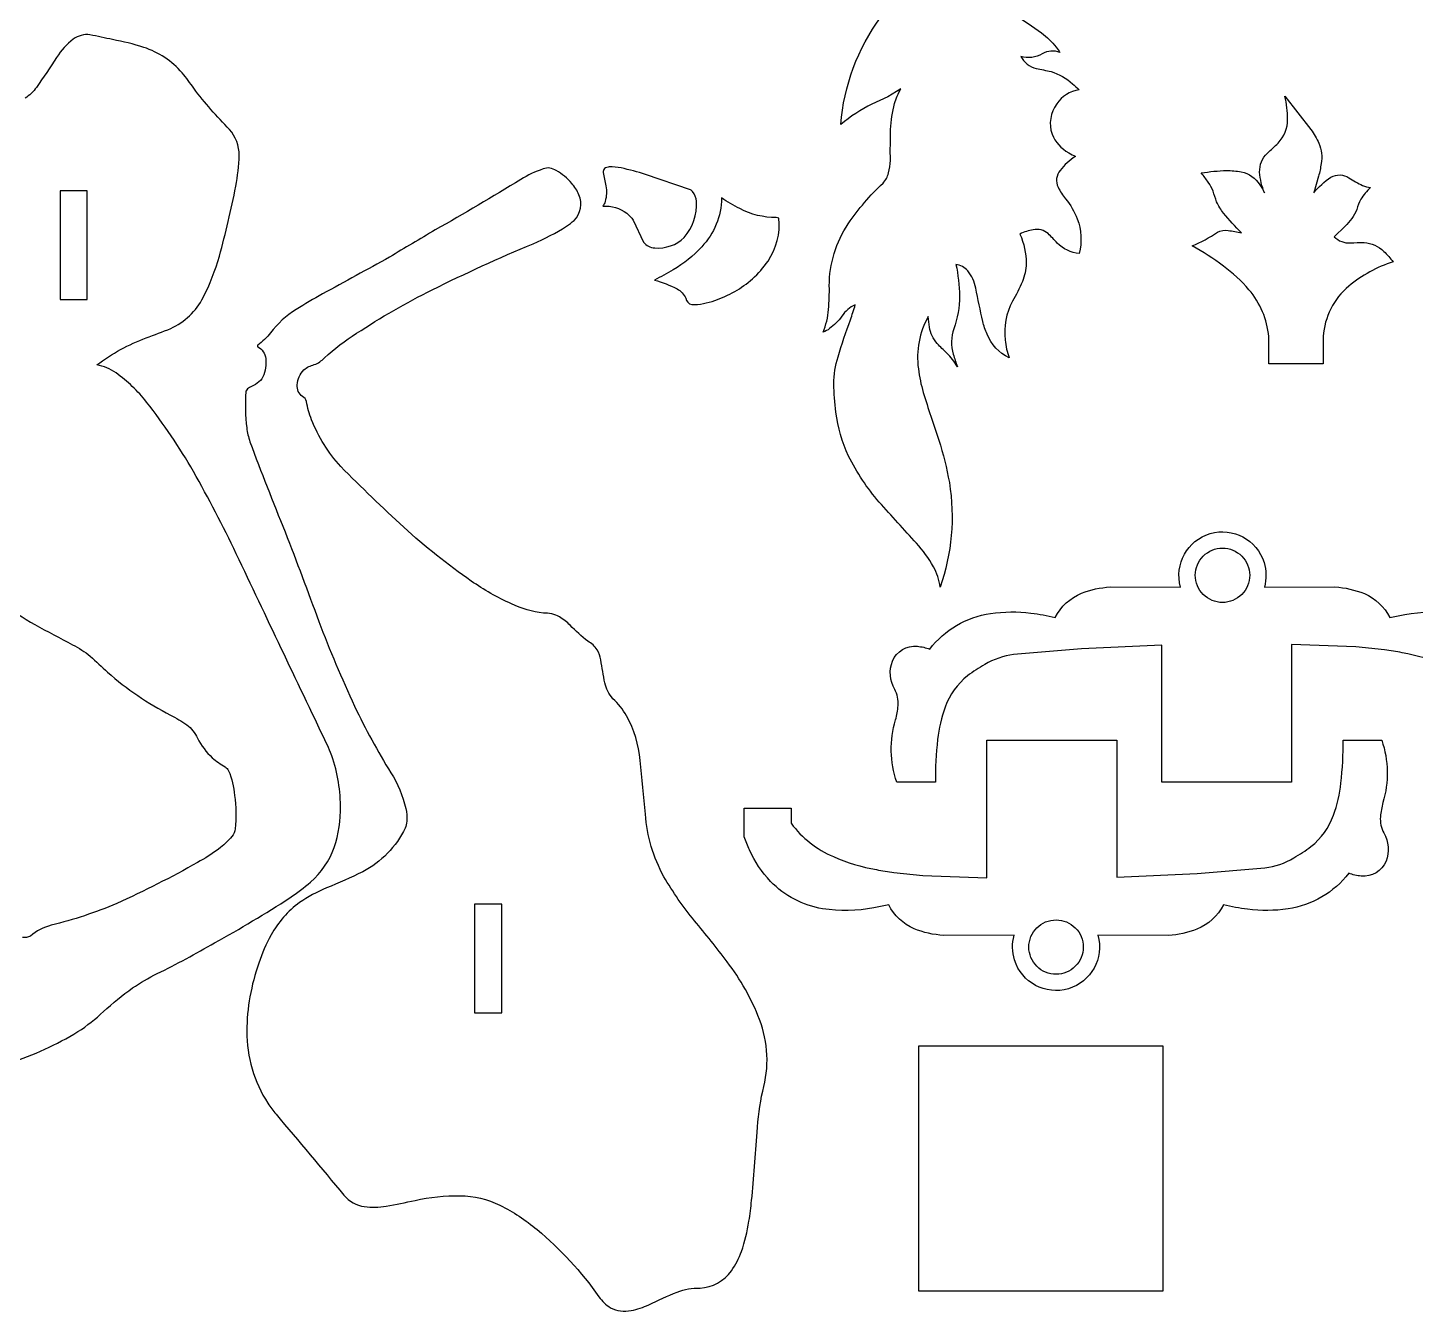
# Model space of a CAD drawing. Extents: x 35.5 to 67.2, y 24 to 50.4.
# Drawn here: x 47.79 to 54.17, y 24.38 to 30.28 of the extents above; entities that cross this region are included whole.
import ezdxf

# ---------------------------------------------------------------- set-up
doc = ezdxf.new("R2010")
doc.units = 0
doc.header["$MEASUREMENT"] = 0
doc.layers.get('0').update_dxf_attribs({"linetype": 'CONTINUOUS'})

msp = doc.modelspace()

# ---------------------------------------------------------------- linework, layer by layer
for points in [[(52.3294, 30.3463, -0.015351), (52.4545, 30.2608, -0.055443), (52.5221, 30.1951, -0.026995), (52.5393, 30.1707, 0.229102), (52.458, 30.1645, -0.208807), (52.3595, 30.1523, 0.204628), (52.4301, 30.0964, -0.016988), (52.4985, 30.0825, -0.107431), (52.5973, 30.0268, -0.022475), (52.6277, 29.9991, 0.218712), (52.5244, 29.9337, 0.242792), (52.5029, 29.795, 0.171211), (52.5796, 29.7088, 0.034263), (52.6107, 29.6928, 0.079498), (52.5399, 29.6284, 0.288426), (52.5306, 29.5508, 0.058521), (52.5657, 29.4972, -0.0702), (52.6193, 29.4054, -0.147236), (52.6282, 29.2462, -0.181166), (52.5272, 29.2934, 0.021509), (52.485, 29.3377, 0.230598), (52.417, 29.3556, 0.065123), (52.3553, 29.3356, -0.102302), (52.3844, 29.2007, -0.091665), (52.3667, 29.1167, -0.024357), (52.3213, 29.0263, 0.156722), (52.2877, 28.8482, 0.053485), (52.3055, 28.7663, -0.192414), (52.2042, 28.8752, -0.043722), (52.1846, 28.9339, -0.004509), (52.1523, 29.0873, 0.118447), (52.1157, 29.1667, 0.179303), (52.0613, 29.196, -0.045794), (52.0779, 29.0502, -0.090782), (52.0508, 28.9003, 0.149509), (52.0492, 28.7831, 0.02609), (52.0682, 28.7253, 0.066918), (52.0195, 28.7878, -0.012755), (51.9753, 28.8316, -0.141985), (51.9394, 28.9075, -0.037855), (51.9343, 28.9566, 0.165969), (51.8885, 28.7161, 0.039609), (51.9111, 28.6067, 0.008308), (51.9824, 28.3882, -0.030814), (52.0309, 28.1921, -0.124766), (51.9886, 27.7114, 0.102562), (51.9579, 27.8052, 0.056957), (51.8797, 27.9134, -0.00545), (51.7081, 28.1031, -0.063267), (51.5678, 28.3143, -0.079245), (51.5092, 28.517, -0.027955), (51.4999, 28.6462, -0.072759), (51.5192, 28.7704, -0.014972), (51.5763, 28.9412, 0.011768), (51.5982, 29.0097, 0.164845), (51.5374, 28.9572, -0.068298), (51.4802, 28.9004, -0.044943), (51.4507, 28.8837, 0.076702), (51.4755, 28.9886, 0.025079), (51.4791, 29.0969, -0.150388), (51.5665, 29.3831, -0.05506), (51.7261, 29.5696, 0.123663), (51.7512, 29.6165, 0.057019), (51.7598, 29.674, -0.011127), (51.7611, 29.8164, -0.053994), (51.7792, 29.9361, -0.057119), (51.8073, 30.0029), (51.7482, 29.9673), (51.6753, 29.9333, 0.059006), (51.5315, 29.8395, -0.138745), (51.7159, 30.3331, 0.003131)], [(47.7111, 25.5245, 0.06409), (48.0246, 25.6674, 0.047462), (48.1423, 25.7595, -0.03057), (48.2755, 25.8679, -0.031108), (48.3885, 25.9339, 0.01828), (48.6528, 26.0754, 0.017587), (48.9992, 26.2829, 0.027584), (49.094, 26.3548, 0.123049), (49.2034, 26.5136, 0.081136), (49.2314, 26.7055, 0.090106), (49.1859, 26.9511, 0.018928), (49.1664, 26.9952, -0.000508), (48.7525, 27.8651, 0.018697), (48.5552, 28.2437, 0.035354), (48.3406, 28.5629, 0.06546), (48.1997, 28.6972, 0.096465), (48.1119, 28.7341, -0.069768), (48.3386, 28.8584, 0.011863), (48.4512, 28.9014, 0.168714), (48.6004, 29.0439, 0.05114), (48.6747, 29.2341, 0.019508), (48.7505, 29.5551, 0.03904), (48.7661, 29.6972, 0.178461), (48.7215, 29.8167, -0.034466), (48.5574, 30.0058, 0.021976), (48.5039, 30.0768, 0.137779), (48.3275, 30.1942, 0.031604), (48.1839, 30.2298, 0.007114), (48.0799, 30.252, 0.189702), (48.0034, 30.2322, 0.082574), (47.9265, 30.1481, -0.009721), (47.8339, 30.0102, -0.099403), (47.7814, 29.9602, -0.318601)], [(54.3106, 27.35, 0.059209), (54.1128, 27.41, 0.014857), (54.0319, 27.4233), (53.8996, 27.4369), (53.6046, 27.4473), (53.6046, 26.8148), (53.0074, 26.8147), (53.0074, 27.444), (52.6383, 27.4281), (52.3264, 27.4019, 0.102498), (52.1939, 27.3558, 0.030753), (52.1147, 27.3039, 0.139466), (52.0116, 27.1597, 0.060508), (51.977, 27.0115, 0.03116), (51.967, 26.8147), (51.7893, 26.8147, -0.157017), (51.784, 27.1012, 0.035516), (51.7957, 27.1666, 0.137176), (51.7796, 27.2413, -0.223614), (51.7694, 27.3717, -0.331307), (51.8838, 27.4394, -0.077138), (51.941, 27.4261, -0.196321), (52.2203, 27.5903, -0.070369), (52.4061, 27.5919, -0.029269), (52.5175, 27.5721, -0.181597), (52.6392, 27.6835, -0.07802), (52.77, 27.7125), (53.0941, 27.7119, -0.41005), (53.2299, 27.9577, -0.41005), (53.4777, 27.8254, -0.144558), (53.4793, 27.7119), (53.8034, 27.7125, -0.081978), (53.9393, 27.6816, -0.173701), (54.0559, 27.5721), (54.1245, 27.5859, -0.082916), (54.3597, 27.5895, -0.161544)], [(47.542, 27.7725, 0.089508), (47.8271, 27.5394, 0.007521), (48.0001, 27.4467, -0.046189), (48.0813, 27.3942, -0.011503), (48.1607, 27.3205, 0.061887), (48.4501, 27.1232, -0.031072), (48.5247, 27.0785, -0.123828), (48.5742, 27.0164, 0.080541), (48.6419, 26.9268, 0.042401), (48.7012, 26.8845, -0.144644), (48.7169, 26.8674, -0.077141), (48.745, 26.7534, -0.053762), (48.7478, 26.5998, -0.122103), (48.7325, 26.5643, -0.062569), (48.6712, 26.5071, -0.037214), (48.5746, 26.4456, -0.02424), (48.2027, 26.2568, -0.042548), (47.902, 26.1567, 0.113695), (47.8061, 26.1063, -0.154666), (47.7703, 26.1006, 0.061744)]]:
    msp.add_lwpolyline(points, format="xyb")
for points in [[(53.7493, 28.7389), (53.4993, 28.7389), (53.4993, 28.8639, 0.155993), (53.4085, 29.079, 0.059057), (53.2906, 29.1883, 0.034888), (53.1468, 29.2819, 0.064905), (53.2633, 29.3446, -0.160834), (53.3133, 29.3519, -0.027636), (53.3743, 29.3415, -0.027834), (53.2916, 29.4317, -0.052141), (53.2599, 29.4834, -0.010474), (53.2432, 29.533, 0.056999), (53.2215, 29.5735, 0.025774), (53.189, 29.6166, -0.033934), (53.3055, 29.6277, -0.043905), (53.3732, 29.6218, -0.197847), (53.459, 29.5623, -0.035469), (53.4801, 29.5245, -0.078536), (53.4575, 29.6202, -0.213048), (53.4933, 29.7079, 0.006121), (53.5427, 29.7539, 0.193622), (53.5862, 29.8628, 0.070609), (53.5726, 29.9692), (53.6935, 29.8159, -0.051065), (53.7303, 29.7531, -0.140689), (53.7404, 29.6594, -0.030493), (53.7283, 29.601), (53.7065, 29.5252, -0.078778), (53.7852, 29.5966, -0.283428), (53.8681, 29.5943, 0.038645), (53.9308, 29.5589, 0.063253), (53.9672, 29.549, 0.062618), (53.9223, 29.4954, 0.068712), (53.9038, 29.4481, -0.078977), (53.8807, 29.4071, -0.028202), (53.8502, 29.3716), (53.8, 29.3227, 0.204637), (53.8752, 29.2944, -0.025175), (53.9377, 29.2962, -0.177492), (54.0284, 29.2554, -0.048942), (54.0709, 29.2078, 0.092215), (53.8672, 29.0963, 0.199609), (53.7493, 28.8639)], [(50.1944, 29.6387, 0.134651), (50.1632, 29.6349, 0.055888), (50.0605, 29.5863, -0.007734), (49.6673, 29.3543, 0.003779), (49.4572, 29.2295, -0.002321), (49.149, 29.0601, 0.009971), (49.0279, 28.9887, 0.094813), (48.9104, 28.8807, -0.062206), (48.8511, 28.8242, 0.416235), (48.8521, 28.8172, -0.231713), (48.888, 28.7628, -0.140587), (48.8744, 28.6782, -0.115779), (48.8491, 28.6496, -0.039988), (48.8133, 28.6298, 0.162249), (48.7976, 28.6151, 0.104471), (48.7959, 28.6099, 0.039751), (48.8005, 28.4442, 0.049505), (48.8152, 28.3804, 0.008144), (48.9772, 27.9659, -0.005707), (49.132, 27.5535, 0.017775), (49.2963, 27.1641, 0.027389), (49.4636, 26.8577, -0.081514), (49.5319, 26.6939, -0.076113), (49.5363, 26.6345, -0.052898), (49.5298, 26.6035, -0.158668), (49.3337, 26.4025, -0.028819), (49.167, 26.3286, 0.048017), (49.0435, 26.2609, 0.110914), (48.9129, 26.1117, 0.052429), (48.8563, 25.9827, 0.081677), (48.8007, 25.6685, 0.143639), (48.8978, 25.3378, 0.028628), (48.9353, 25.2871, -0.002825), (49.2478, 24.9147, 0.185322), (49.3411, 24.8625, 0.073426), (49.4417, 24.865, 0.014938), (49.5744, 24.8911, -0.057137), (49.7818, 24.9123, -0.107587), (49.965, 24.8694, -0.056916), (50.1352, 24.7569, -0.066558), (50.4198, 24.4478, 0.112387), (50.4731, 24.3975, 0.182857), (50.568, 24.3846, 0.072292), (50.6488, 24.4114, -0.014094), (50.7796, 24.4692, -0.099021), (50.8846, 24.4877, 0.227521), (51.0288, 24.5667, 0.073124), (51.0749, 24.6565, 0.049073), (51.1096, 24.7953, 0.014518), (51.1217, 24.8906, 0.010676), (51.1467, 25.2041, -0.035375), (51.1727, 25.394, 0.162659), (51.158, 25.7232, 0.071364), (51.0091, 25.9886, 0.014173), (50.8592, 26.1769, -0.039247), (50.7184, 26.3799, -0.109261), (50.6336, 26.6674, -0.002472), (50.6097, 26.9142, 0.103092), (50.5468, 27.1201, 0.071633), (50.4843, 27.1986, -0.12856), (50.4471, 27.2711, -0.012507), (50.4287, 27.3767, 0.088868), (50.4118, 27.4232, 0.135613), (50.3689, 27.4627, -0.02949), (50.2877, 27.5362, 0.055604), (50.2385, 27.5747, 0.142635), (50.1645, 27.5918, -0.076115), (50.0175, 27.6346, -0.046171), (49.8328, 27.7396, -0.034308), (49.5227, 27.987, -0.01178), (49.2327, 28.2665, -0.088827), (49.0986, 28.4817, -0.053821), (49.0753, 28.5659, 0.220543), (49.0569, 28.5883, -0.271486), (49.0331, 28.6422, -0.178573), (49.0639, 28.7111, -0.118043), (49.1112, 28.7348, 0.114176), (49.1576, 28.7658, -0.041757), (49.3056, 28.8789, -0.029481), (49.6535, 29.0793, -0.015622), (50.1168, 29.2911, 0.042758), (50.2712, 29.3717, 0.03021), (50.306, 29.3985, 0.309283), (50.328, 29.5162, 0.097888), (50.2951, 29.5684, 0.092614), (50.2236, 29.6274, 0.049196)], [(50.4377, 29.4632, -0.183194), (50.5479, 29.4317, -0.084417), (50.5768, 29.3989), (50.6247, 29.2985, 0.212813), (50.6766, 29.2719, 0.215186), (50.8123, 29.3196, 0.196451), (50.8685, 29.486, 0.13858), (50.8504, 29.5305, 0.05227), (50.8412, 29.5392), (50.6337, 29.6094, 0.026396), (50.5223, 29.6394, 0.046394), (50.4677, 29.6443, 0.126505), (50.4455, 29.6368, 0.260516), (50.4397, 29.6182, 0.030325), (50.452, 29.557, -0.120695), (50.4485, 29.4856, -0.059926)], [(50.675, 29.1239, -0.051144), (50.7795, 29.0833, -0.180035), (50.819, 29.04, 0.282704), (50.8463, 29.0109, 0.088241), (50.9527, 29.03, 0.096354), (51.126, 29.1293, 0.052748), (51.1973, 29.2107, 0.170335), (51.2477, 29.4091, 0.064316), (51.2351, 29.4111, -0.12136), (51.0674, 29.4524, -0.032246), (50.9834, 29.5014, -0.190005), (50.8924, 29.2768, -0.073461), (50.7615, 29.1711, -0.021836)], [(53.1617, 27.766, -0.414214), (53.2867, 27.891, -0.414214), (53.4117, 27.766, -0.414214), (53.2867, 27.641, -0.414214)], [(52.8008, 26.3782), (53.1699, 26.3941), (53.4818, 26.4203, 0.102498), (53.6143, 26.4664, 0.030753), (53.6935, 26.5183, 0.139463), (53.7966, 26.6625, 0.060508), (53.8312, 26.8107, 0.03116), (53.8412, 27.0075), (54.0189, 27.0075, -0.157017), (54.0242, 26.721, 0.035516), (54.0125, 26.6556, 0.137176), (54.0286, 26.5809, -0.223621), (54.0388, 26.4505, -0.331308), (53.9244, 26.3828, -0.077104), (53.8672, 26.3961, -0.196318), (53.5879, 26.2319, -0.070369), (53.4021, 26.2303, -0.029269), (53.2907, 26.2501, -0.181597), (53.169, 26.1387, -0.07802), (53.0382, 26.1097), (52.7141, 26.1103, -0.410057), (52.5783, 25.8645, -0.410057), (52.3305, 25.9968, -0.144618), (52.3289, 26.1103), (52.0048, 26.1097, -0.081972), (51.8689, 26.1406, -0.1737), (51.7523, 26.2501), (51.6837, 26.2363, -0.082918), (51.4485, 26.2327, -0.161538), (51.209, 26.3579, -0.087482), (51.1122, 26.5026, -0.023846), (51.0877, 26.5629), (51.0877, 26.695), (51.3033, 26.695), (51.3033, 26.6253, 0.131683), (51.4976, 26.4722, 0.059213), (51.6954, 26.4122, 0.01485), (51.7763, 26.3989), (51.9086, 26.3853), (52.2036, 26.3749), (52.2036, 27.0074), (52.8008, 27.0075)], [(52.6465, 26.0562, -0.414214), (52.5215, 25.9312, -0.414214), (52.3965, 26.0562, -0.414214), (52.5215, 26.1812, -0.414214)]]:
    msp.add_lwpolyline(points, format="xyb", close=True)
for points in [[(48.0672, 29.5341), (47.9422, 29.5341), (47.9422, 29.0341), (48.0672, 29.0341)], [(49.8482, 25.7535), (49.9732, 25.7535), (49.9732, 26.2535), (49.8482, 26.2535)], [(53.0141, 25.6008), (51.8891, 25.6008), (51.8891, 24.4758), (53.0141, 24.4758)]]:
    msp.add_lwpolyline(points, close=True)

doc.saveas('drawing.dxf')
